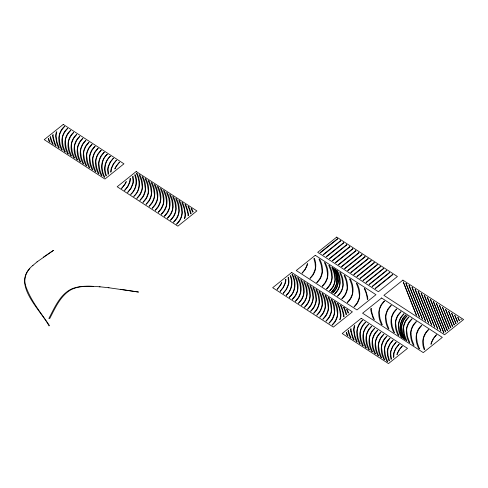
<?xml version="1.0" encoding="UTF-8"?>
<svg xmlns="http://www.w3.org/2000/svg" width="488" height="488" viewBox="0 0 488 488"><rect width="100%" height="100%" fill="white"/><g stroke="black" fill="none" stroke-linecap="round" stroke-linejoin="round"><path stroke-width="0.73" d="M29.853 268.553C25.614 272.993 23.668 279.478 25.529 285.425C30.421 300.364 40.864 312.655 49.453 325.557L49.02 325.905C40.443 309.514 10.126 283.351 33.001 265.344M64.514 126.49L61.439 130.418L59.756 134.182A44.609 24.424 24.3 0 0 59.182 138.122L60.091 144.234L62.244 150.09L61.415 149.548C57.529 142.106 57.596 132.175 64.422 126.435M67.57 128.478L64.495 132.4L62.812 136.17A44.609 24.424 24.3 0 0 62.244 140.105L63.153 146.217L65.307 152.073L64.471 151.53C60.591 144.094 60.652 134.163 67.484 128.417M70.626 130.461L67.558 134.389L65.868 138.153A44.609 24.424 24.3 0 0 65.3 142.093L66.209 148.2L68.363 154.055L67.527 153.519C63.647 146.077 63.708 136.146 70.54 130.406M73.688 132.443L70.614 136.372L68.924 140.141A44.609 24.424 24.3 0 0 68.357 144.076L69.266 150.188L71.419 156.044L70.583 155.501C66.703 148.065 66.764 138.128 73.597 132.388M76.744 134.432L73.67 138.354L71.986 142.124A44.609 24.424 24.3 0 0 71.413 146.058L72.322 152.171L74.475 158.027L73.645 157.484C69.76 150.048 69.827 140.117 76.653 134.371M79.8 136.414L76.726 140.343L75.042 144.106A44.609 24.424 24.3 0 0 74.475 148.047L75.384 154.159L77.537 160.015L76.701 159.472C72.822 152.036 72.883 142.099 79.715 136.359M82.856 138.403L79.788 142.325L78.098 146.095A44.609 24.424 24.3 0 0 77.531 150.029L78.44 156.142L80.593 161.998L79.757 161.455C75.878 154.019 75.939 144.088 82.771 138.342M85.918 140.385L82.844 144.314L81.154 148.077A44.609 24.424 24.3 0 0 80.587 152.018L81.496 158.13L83.649 163.986L82.814 163.443C78.934 156.001 78.995 146.071 85.827 140.331M88.975 142.374L85.9 146.296L84.217 150.066A44.609 24.424 24.3 0 0 83.643 154.001L84.552 160.113L86.705 165.969L85.876 165.426C81.99 157.99 82.057 148.053 88.883 142.313M92.031 144.357L88.956 148.285L87.273 152.049A44.609 24.424 24.3 0 0 86.705 155.989L87.614 162.095L89.768 167.951L88.932 167.408C85.052 159.972 85.113 150.042 91.945 144.296M95.087 146.339L92.018 150.267L90.329 154.031A44.609 24.424 24.3 0 0 89.761 157.972L90.67 164.084L92.824 169.94L91.988 169.397C88.108 161.961 88.169 152.024 95.001 146.284M98.149 148.328L95.075 152.25L93.385 156.02A44.609 24.424 24.3 0 0 92.818 159.954L93.727 166.066L95.88 171.922L95.044 171.379C91.164 163.944 91.226 154.013 98.058 148.267M101.205 150.31L98.131 154.238L96.447 158.002A44.609 24.424 24.3 0 0 95.874 161.943L96.783 168.055L98.942 173.911L98.106 173.368C94.221 165.932 94.288 155.995 101.114 150.255M104.261 152.299L101.187 156.221L99.503 159.991A44.609 24.424 24.3 0 0 98.936 163.925L99.845 170.037L101.998 175.894L101.162 175.351C97.283 167.915 97.344 157.984 104.176 152.238M136.866 198.274L139.94 194.346L141.63 190.582A44.609 24.424 24.3 0 0 142.197 186.642L141.288 180.536L139.135 174.68L139.971 175.216C143.85 182.658 143.789 192.589 136.957 198.329M139.928 200.257L142.996 196.335L144.686 192.565A44.609 24.424 24.3 0 0 145.253 188.63L144.344 182.518L142.191 176.662L143.027 177.205C146.906 184.641 146.845 194.572 140.013 200.318M142.984 202.245L146.058 198.317L147.742 194.553A44.609 24.424 24.3 0 0 148.309 190.613L147.4 184.501L145.247 178.645L146.083 179.188C149.962 186.623 149.901 196.56 143.069 202.3M146.04 204.228L149.114 200.306L150.798 196.536A44.609 24.424 24.3 0 0 151.371 192.601L150.463 186.489L148.309 180.633L149.139 181.176C153.025 188.612 152.958 198.543 146.132 204.289M149.096 206.217L152.171 202.288L153.86 198.524A44.609 24.424 24.3 0 0 154.428 194.584L153.519 188.472L151.365 182.616L152.201 183.159C156.081 190.594 156.02 200.531 149.188 206.271M152.158 208.199L155.227 204.271L156.916 200.507A44.609 24.424 24.3 0 0 157.484 196.566L156.575 190.46L154.422 184.604L155.257 185.147C159.137 192.583 159.076 202.514 152.244 208.26M155.214 210.182L158.289 206.259L159.972 202.489A44.609 24.424 24.3 0 0 160.54 198.555L159.631 192.443L157.478 186.587L158.313 187.13C162.193 194.566 162.132 204.502 155.3 210.243M158.271 212.17L161.345 208.242L163.029 204.478A44.609 24.424 24.3 0 0 163.602 200.537L162.693 194.425L160.54 188.569L161.369 189.112C165.255 196.554 165.194 206.485 158.362 212.225M161.327 214.153L164.401 210.23L166.091 206.461A44.609 24.424 24.3 0 0 166.658 202.526L165.749 196.414L163.596 190.558L164.432 191.101C168.311 198.537 168.25 208.468 161.418 214.214M164.389 216.141L167.457 212.213L169.147 208.449A44.609 24.424 24.3 0 0 169.714 204.509L168.805 198.396L166.652 192.54L167.488 193.083C171.367 200.519 171.306 210.456 164.474 216.196M167.445 218.124L170.519 214.201L172.203 210.432A44.609 24.424 24.3 0 0 172.77 206.497L171.861 200.385L169.708 194.529L170.544 195.072C174.429 202.508 174.362 212.439 167.53 218.185M170.501 220.112L173.576 216.184L175.259 212.414A44.609 24.424 24.3 0 0 175.833 208.48L174.924 202.368L172.77 196.511L173.6 197.054C177.486 204.49 177.425 214.427 170.593 220.167M173.557 222.095L176.632 218.166L178.321 214.403A44.609 24.424 24.3 0 0 178.889 210.462L177.98 204.356L175.826 198.5L176.662 199.037C180.542 206.479 180.481 216.41 173.649 222.15M176.619 224.077L179.688 220.155L181.377 216.385A44.609 24.424 24.3 0 0 181.945 212.451L181.036 206.339L178.882 200.483L179.718 201.025C183.598 208.461 183.537 218.392 176.705 224.138M292.361 299.223L295.435 295.295L297.119 291.531A44.609 24.424 24.3 0 0 297.692 287.591L296.777 281.478L294.624 275.622L295.46 276.165C299.345 283.607 299.278 293.538 292.452 299.278M295.417 301.206L298.491 297.284L300.181 293.514A44.609 24.424 24.3 0 0 300.748 289.579L299.839 283.467L297.686 277.611L298.522 278.154C302.401 285.59 302.34 295.521 295.508 301.267M316.767 282.589L319.841 278.66L321.531 274.897A44.609 24.424 24.3 0 0 322.098 270.956L321.189 264.85L319.036 258.994L319.872 259.531C323.751 266.973 323.69 276.903 316.858 282.644M298.473 303.194L301.547 299.266L303.237 295.502A44.609 24.424 24.3 0 0 303.804 291.562L302.896 285.45L300.742 279.594L301.578 280.136C305.457 287.572 305.397 297.509 298.565 303.249M301.535 305.177L304.61 301.249L306.293 297.485A44.609 24.424 24.3 0 0 306.861 293.55L305.952 287.438L303.798 281.582L304.634 282.125C308.514 289.561 308.453 299.492 301.621 305.238M322.269 286.163L325.344 282.235L327.033 278.471A44.609 24.424 24.3 0 0 327.6 274.531L326.692 268.418L324.538 262.562L325.374 263.105C329.254 270.541 329.193 280.478 322.361 286.218M304.591 307.166L307.666 303.237L309.349 299.467A44.609 24.424 24.3 0 0 309.923 295.533L309.008 289.421L306.854 283.565L307.69 284.108C311.576 291.543 311.509 301.48 304.683 307.22M307.647 309.148L310.722 305.22L312.411 301.456A44.609 24.424 24.3 0 0 312.979 297.515L312.07 291.409L309.917 285.553L310.752 286.09C314.632 293.532 314.571 303.463 307.739 309.203M326.551 288.939L329.626 285.016L331.315 281.247A44.609 24.424 24.3 0 0 331.883 277.312L330.974 271.2L328.82 265.344L329.656 265.887C333.536 273.323 333.475 283.254 326.643 289M310.704 311.13L313.778 307.208L315.468 303.438A44.609 24.424 24.3 0 0 316.035 299.504L315.126 293.392L312.973 287.536L313.808 288.079C317.688 295.514 317.627 305.445 310.795 311.191M329.607 290.927L332.682 286.999L334.371 283.235A44.609 24.424 24.3 0 0 334.939 279.295L334.03 273.182L331.877 267.326L332.712 267.869C336.592 275.305 336.531 285.242 329.699 290.982M331.444 292.117L334.518 288.188L336.208 284.425A44.609 24.424 24.3 0 0 336.775 280.484L335.866 274.378L333.713 268.522L334.548 269.059C338.428 276.501 338.367 286.432 331.535 292.172M313.766 313.119L316.84 309.191L318.524 305.427A44.609 24.424 24.3 0 0 319.091 301.486L318.182 295.374L316.029 289.518L316.865 290.061C320.744 297.497 320.683 307.434 313.851 313.174M332.67 292.91L335.744 288.988L337.428 285.218A44.609 24.424 24.3 0 0 337.995 281.283L337.086 275.171L334.933 269.315L335.768 269.858C339.648 277.294 339.587 287.225 332.755 292.971M334.506 294.099L337.574 290.177L339.264 286.407A44.609 24.424 24.3 0 0 339.831 282.473L338.922 276.361L336.769 270.505L337.605 271.047C341.484 278.483 341.423 288.414 334.591 294.16M316.822 315.102L319.896 311.179L321.58 307.409A44.609 24.424 24.3 0 0 322.153 303.475L321.238 297.363L319.085 291.507L319.921 292.05C323.806 299.486 323.739 309.416 316.913 315.163M337.562 296.088L340.636 292.159L342.32 288.396A44.609 24.424 24.3 0 0 342.887 284.455L341.978 278.343L339.825 272.487L340.661 273.03C344.54 280.472 344.479 290.403 337.647 296.143M319.878 317.09L322.952 313.162L324.642 309.398A44.609 24.424 24.3 0 0 325.209 305.457L324.3 299.345L322.147 293.489L322.983 294.032C326.862 301.468 326.801 311.405 319.969 317.145M322.934 319.073L326.008 315.144L327.698 311.381A44.609 24.424 24.3 0 0 328.265 307.44L327.356 301.334L325.203 295.478L326.039 296.015C329.918 303.457 329.858 313.387 323.025 319.134M341.844 298.863L344.912 294.941L346.602 291.171A44.609 24.424 24.3 0 0 347.169 287.237L346.26 281.125L344.107 275.269L344.943 275.811C348.822 283.247 348.761 293.178 341.929 298.924M325.996 321.055L329.071 317.133L330.754 313.363A44.609 24.424 24.3 0 0 331.321 309.429L330.413 303.316L328.259 297.46L329.095 298.003C332.975 305.439 332.914 315.376 326.082 321.116M347.346 302.438L350.421 298.516L352.104 294.746A44.609 24.424 24.3 0 0 352.671 290.811L351.763 284.699L349.609 278.843L350.445 279.386C354.325 286.822 354.264 296.753 347.432 302.499M329.052 323.044L332.127 319.115L333.81 315.352A44.609 24.424 24.3 0 0 334.384 311.411L333.469 305.299L331.315 299.443L332.151 299.986C336.037 307.428 335.97 317.359 329.144 323.099M332.108 325.026L335.183 321.104L336.873 317.334A44.609 24.424 24.3 0 0 337.44 313.4L336.531 307.287L334.378 301.431L335.213 301.974C339.093 309.41 339.032 319.341 332.2 325.087M354.075 306.806L357.143 302.883L358.832 299.113A44.609 24.424 24.3 0 0 359.4 295.179L358.491 289.067L356.338 283.211L357.173 283.754C361.053 291.19 360.992 301.12 354.16 306.867M362.48 320.372L359.406 324.294L357.716 328.064A44.609 24.424 24.3 0 0 357.149 331.999L358.058 338.111L360.211 343.967L359.375 343.424C355.496 335.988 355.557 326.057 362.389 320.311M365.536 322.355L362.462 326.283L360.778 330.047A44.609 24.424 24.3 0 0 360.205 333.987L361.114 340.099L363.267 345.955L362.438 345.412C358.552 337.977 358.613 328.04 365.445 322.3M384.477 301.108L381.402 305.037L379.719 308.8A44.609 24.424 24.3 0 0 379.152 312.741L380.06 318.853L382.214 324.709L381.378 324.166C377.498 316.73 377.56 306.793 384.391 301.053M368.592 324.343L365.518 328.265L363.835 332.035A44.609 24.424 24.3 0 0 363.267 335.97L364.176 342.082L366.329 347.938L365.494 347.395C361.608 339.959 361.675 330.028 368.507 324.282M371.649 326.326L368.58 330.254L366.891 334.018A44.609 24.424 24.3 0 0 366.323 337.958L367.232 344.07L369.385 349.926L368.55 349.384C364.67 341.942 364.731 332.011 371.563 326.271M391.205 305.476L388.131 309.404L386.447 313.168A44.609 24.424 24.3 0 0 385.874 317.108L386.783 323.221L388.942 329.077L388.106 328.534C384.221 321.092 384.288 311.161 391.114 305.421M374.711 328.314L371.636 332.236L369.947 336.006A44.609 24.424 24.3 0 0 369.379 339.941L370.288 346.053L372.442 351.909L371.606 351.366C367.726 343.93 367.787 333.999 374.619 328.253M396.707 309.05L393.633 312.979L391.949 316.743A44.609 24.424 24.3 0 0 391.382 320.677L392.291 326.789L394.444 332.645L393.609 332.102C389.729 324.666 389.79 314.736 396.622 308.989M377.767 330.297L374.692 334.225L373.009 337.989A44.609 24.424 24.3 0 0 372.435 341.929L373.344 348.035L375.498 353.891L374.668 353.355C370.782 345.913 370.843 335.982 377.675 330.236M380.823 332.279L377.749 336.208L376.065 339.977A44.609 24.424 24.3 0 0 375.498 343.912L376.407 350.024L378.56 355.88L377.724 355.337C373.845 347.901 373.906 337.964 380.738 332.224M400.99 311.826L397.915 315.754L396.232 319.524A44.609 24.424 24.3 0 0 395.658 323.459L396.567 329.571L398.726 335.427L397.891 334.884C394.005 327.448 394.072 317.511 400.898 311.771M383.879 334.268L380.811 338.19L379.121 341.96A44.609 24.424 24.3 0 0 378.554 345.894L379.463 352.007L381.616 357.863L380.78 357.32C376.901 349.884 376.962 339.953 383.794 334.207M404.046 313.815L400.971 317.743L399.288 321.507A44.609 24.424 24.3 0 0 398.72 325.441L399.629 331.553L401.783 337.409L400.947 336.866C397.067 329.43 397.128 319.5 403.96 313.754M386.941 336.25L383.867 340.179L382.177 343.942A44.609 24.424 24.3 0 0 381.61 347.883L382.519 353.995L384.672 359.851L383.836 359.308C379.957 351.872 380.018 341.935 386.85 336.195M405.882 315.004L402.807 318.932L401.124 322.696A44.609 24.424 24.3 0 0 400.55 326.637L401.465 332.749L403.619 338.605L402.783 338.062C398.897 330.62 398.964 320.689 405.79 314.949M407.108 315.797L404.034 319.725L402.344 323.489A44.609 24.424 24.3 0 0 401.776 327.43L402.685 333.542L404.839 339.398L404.003 338.855C400.123 331.419 400.184 321.482 407.016 315.742M389.997 338.239L386.923 342.161L385.239 345.931A44.609 24.424 24.3 0 0 384.666 349.865L385.575 355.978L387.728 361.834L386.899 361.291C383.013 353.855 383.08 343.924 389.906 338.178M408.938 316.993L405.863 320.915L404.18 324.685A44.609 24.424 24.3 0 0 403.613 328.619L404.522 334.731L406.675 340.587L405.839 340.045C401.959 332.609 402.02 322.678 408.852 316.932M412 318.975L408.926 322.904L407.236 326.667A44.609 24.424 24.3 0 0 406.669 330.608L407.578 336.714L409.731 342.57L408.895 342.033C405.016 334.591 405.077 324.66 411.909 318.92M416.276 321.757L413.202 325.679L411.518 329.449A44.609 24.424 24.3 0 0 410.951 333.383M421.785 325.325L418.71 329.254L417.02 333.017A44.609 24.424 24.3 0 0 416.453 336.958L417.362 343.07L419.515 348.926L418.68 348.383C414.8 340.947 414.861 331.01 421.693 325.27M107.317 154.281C100.754 160.046 100.943 169.757 104.688 177.028L104.267 177.37C100.308 169.946 100.4 159.972 107.232 154.226M133.81 196.292C140.379 190.521 140.184 180.816 136.445 173.539L136.866 173.203M289.305 297.235C295.874 291.47 295.679 281.759 291.934 274.488L292.355 274.152M393.053 340.221L390.217 343.778L388.186 348.31A44.524 24.376 24.3 0 0 387.728 351.879L388.125 355.856L389.479 360.571L389.027 360.925L387.655 356.124L387.265 352.074A44.554 24.394 24.3 0 1 387.777 348.45L389.942 343.82L392.968 340.166M110.379 156.264C105.018 161.119 103.737 169.055 106.451 175.613L106.006 175.979C103.163 169.226 104.688 161.077 110.288 156.209M130.754 194.303C136.109 189.454 137.396 181.512 134.676 174.954L135.127 174.594C137.97 181.341 136.439 189.49 130.839 194.364M286.243 295.252C291.604 290.403 292.885 282.461 290.171 275.903L290.616 275.543C293.459 282.29 291.934 290.439 286.334 295.307M310.039 278.221L312.82 274.762L314.851 270.352A44.567 24.4 24.3 0 0 315.364 266.906L315.065 263.093L313.882 258.628L314.333 258.268C317.255 265.069 315.815 273.353 310.13 278.282M428.507 329.693L425.731 333.151L423.7 337.562A44.567 24.4 24.3 0 0 423.188 341.008L423.486 344.827L424.67 349.286L424.218 349.646C421.29 342.844 422.736 334.567 428.421 329.638M113.436 158.252L110.404 162.107L108.47 166.737A44.445 24.339 24.3 0 0 108.11 169.647L108.525 173.96L108.068 174.32L107.653 169.903A44.463 24.345 24.3 0 1 108.043 166.92L110.105 162.175L113.344 158.191M127.697 192.321L130.723 188.466L132.657 183.836A44.445 24.339 24.3 0 0 133.017 180.926L132.608 176.613L133.059 176.247L133.48 180.67A44.463 24.345 24.3 0 1 133.09 183.647L131.022 188.392L127.783 192.376M283.186 293.27L286.218 289.414L288.152 284.785A44.445 24.339 24.3 0 0 288.512 281.875L288.103 277.562L288.554 277.196L288.969 281.619A44.463 24.345 24.3 0 1 288.579 284.596L286.517 289.341L283.278 293.325M396.11 342.21L392.956 346.273L391.272 350.177A44.615 24.43 24.3 0 0 390.784 354.288L391.443 358.997L390.992 359.357L390.321 354.544A44.524 24.382 24.3 0 1 390.613 351.36L392.651 346.34L396.024 342.149M399.172 344.192L396.03 348.225L394.347 352.104A44.64 24.443 24.3 0 0 393.84 356.179L393.871 357.051L393.413 357.417L393.383 356.521A44.664 24.455 24.3 0 1 393.92 352.318L395.713 348.322L399.08 344.131M116.492 160.235L113.57 163.919L111.673 168.153A44.603 24.424 24.3 0 0 111.166 171.843L110.703 172.215A44.628 24.437 24.3 0 1 111.233 168.397L113.259 164.017L116.406 160.18M124.635 190.332L127.557 186.654L129.46 182.421A44.603 24.424 24.3 0 0 129.967 178.724L130.424 178.358A44.628 24.437 24.3 0 1 129.899 182.176L127.874 186.556L124.727 190.393M280.13 291.281L283.052 287.597L284.955 283.363A44.603 24.424 24.3 0 0 285.456 279.673L285.919 279.307A44.628 24.437 24.3 0 1 285.389 283.119L283.363 287.505L280.222 291.342M133.901 196.347C140.727 190.607 140.794 180.67 136.908 173.234M302.09 273.06L304.89 269.577L306.568 266.247A45.945 25.156 24.3 0 0 307.178 263.996L307.647 263.624A45.482 24.906 24.3 0 1 307.208 265.387L305.214 269.449L302.182 273.115M289.39 297.296C296.222 291.549 296.283 281.619 292.404 274.183M416.191 321.696C409.359 327.442 409.298 337.373 413.177 344.809L414.013 345.351L411.86 339.495L410.951 333.383M436.461 334.853L433.661 338.343L431.984 341.673A45.945 25.156 24.3 0 0 431.374 343.918L430.904 344.296A45.482 24.906 24.3 0 1 431.343 342.527L433.338 338.465L436.37 334.798M402.228 346.175L399.678 349.298L398.037 352.269A47.537 26.029 24.3 0 0 397.36 354.257L396.884 354.636A46.927 25.699 24.3 0 1 397.385 353.068L399.355 349.42L402.136 346.12M119.548 162.223L117.773 164.279A58.944 32.275 24.3 0 0 115.235 168.561M121.579 188.35L123.36 186.288A58.944 32.275 24.3 0 0 125.898 182.012L126.362 181.609A53.753 29.433 24.3 0 1 125.117 184.086L121.671 188.405M277.074 289.299L278.849 287.237A58.944 32.275 24.3 0 0 281.387 282.961L281.857 282.558A53.753 29.433 24.3 0 1 280.612 285.029L277.16 289.353M119.462 162.162L116.01 166.487A53.753 29.433 24.3 0 0 114.765 168.958L115.253 168.567M32.568 265.692L37.448 261.556M50.551 136.811L50.093 137.177A72.974 39.961 24.3 0 0 52.265 143.594L53.076 144.131M190.582 213.756L191.034 213.396M348.06 331.053L348.511 330.693M37.015 261.904L53.527 250.332L43.438 257.146M93.159 286.377C85.205 286.127 76.683 286.255 69.662 290.506C59.804 297.027 55.016 308.495 49.715 318.572L48.867 318.475C54.644 307.623 59.878 294.502 71.693 288.896C80.66 285.187 90.646 286.157 100.071 286.828M99.229 286.731L109.001 287.761M108.159 287.664L138.519 292.05L120.255 289.268M343.546 307.385L344.382 307.928M350.787 331.267L352.623 337.879L353.263 339.459L354.099 339.996L352.232 335.103L351.177 330.443A47.604 26.065 24.3 0 1 351.043 328.668L350.579 329.04A48.19 26.389 24.3 0 0 350.787 331.267M344.357 307.928A72.974 39.961 24.3 0 1 346.553 314.351L346.071 314.705A75.524 41.358 24.3 0 0 343.515 307.385M348.035 331.053A72.974 39.961 24.3 0 0 350.231 337.476L351.037 338.013A75.524 41.358 24.3 0 1 348.475 330.687M53.113 144.137A75.524 41.358 24.3 0 1 50.508 136.805M191.064 213.402A72.974 39.961 24.3 0 0 188.868 206.979L188.057 206.436A75.524 41.358 24.3 0 1 190.619 213.768M56.34 132.175L56.114 132.956A44.64 24.443 24.3 0 0 55.669 137.055L56.98 143.905L58.353 147.559L59.188 148.102L56.931 141.862L56.132 136.006A44.536 24.388 24.3 0 1 56.584 132.608L56.822 131.791L56.34 132.175M185.013 217.611L184.311 218.776L184.549 217.959A44.536 24.388 24.3 0 0 185.001 214.567L184.202 208.711L181.939 202.465L182.774 203.008L184.153 206.668L185.458 213.512A44.64 24.443 24.3 0 1 185.013 217.611M340.508 318.56L339.8 319.725L340.038 318.908A44.536 24.388 24.3 0 0 340.496 315.516L339.691 309.66L337.434 303.414L338.269 303.957L339.642 307.617L340.953 314.461A44.64 24.443 24.3 0 1 340.508 318.56M354.306 326.057L354.081 326.838A44.64 24.443 24.3 0 0 353.635 330.937L354.947 337.781L356.319 341.441L357.155 341.984L354.898 335.744L354.093 329.882A44.536 24.388 24.3 0 1 354.55 326.49L354.782 325.673L354.306 326.057M63.257 124.422L44.237 139.647L104.932 179.053L123.952 163.822L63.257 124.422M48.538 138.421C47.775 139.348 48.989 141.544 50.014 142.148L48.538 138.421M53.076 134.792L52.612 135.158A48.19 26.389 24.3 0 0 52.82 137.39L54.662 143.997L55.297 145.577L56.132 146.119L54.266 141.227L53.21 136.561A47.604 26.065 24.3 0 1 53.076 134.792M136.201 171.52L117.181 186.745L177.876 226.151L196.89 210.92L136.201 171.52M188.514 215.409L188.057 215.781A47.604 26.065 24.3 0 0 187.917 214.006L186.867 209.346L185.001 204.454L185.83 204.997L186.471 206.576L188.313 213.183A48.19 26.389 24.3 0 1 188.514 215.415M193.041 211.786L192.595 212.146L191.113 208.425L191.949 208.968L193.041 211.786M291.69 272.469L272.676 287.694L333.365 327.094L352.385 311.869L291.69 272.469M336.72 237.107L317.7 252.333L378.389 291.739L397.409 276.513L336.72 237.107M315.272 255.297L296.253 270.523L356.948 309.929L375.967 294.697L315.272 255.297M337.379 238.791L320.091 252.638L320.396 252.833L337.69 238.992L337.379 238.791M340.441 240.779L323.147 254.62L323.452 254.821L340.746 240.974L340.441 240.779M343.497 242.762L326.204 256.609L326.515 256.804L343.802 242.963L343.497 242.762M346.553 244.75L329.266 258.591L329.571 258.793L346.858 244.946L346.553 244.75M349.609 246.733L332.322 260.574L332.627 260.775L349.92 246.934L349.609 246.733M352.671 248.715L335.378 262.562L335.683 262.757L352.976 248.917L352.671 248.715M355.728 250.704L338.44 264.545L338.745 264.746L356.033 250.899L355.728 250.704M358.784 252.686L341.496 266.533L341.801 266.729L359.089 252.888L358.784 252.686M361.84 254.675L344.552 268.516L344.857 268.717L362.151 254.87L361.84 254.675M364.902 256.657L347.608 270.498L347.913 270.7L365.207 256.859L364.902 256.657M367.958 258.64L350.671 272.487L350.976 272.682L368.263 258.841L367.958 258.64M371.014 260.629L353.727 274.469L354.032 274.671L371.319 260.824L371.014 260.629M374.07 262.611L356.783 276.458L357.088 276.653L374.381 262.812L374.07 262.611M377.132 264.6L359.839 278.441L360.144 278.642L377.438 264.795L377.132 264.6M380.189 266.582L362.901 280.429L363.206 280.624L380.494 266.784L380.189 266.582M383.245 268.571L365.957 282.412L366.262 282.613L383.55 268.766L383.245 268.571M386.301 270.553L369.013 284.394L369.318 284.596L386.612 270.755L386.301 270.553M389.363 272.536L372.07 286.383L372.375 286.578L389.668 272.737L389.363 272.536M392.419 274.524L375.132 288.365L375.437 288.567L392.724 274.72L392.419 274.524M344.01 316.358L343.546 316.73A47.604 26.065 24.3 0 0 343.412 314.955L342.356 310.295L340.49 305.403L341.325 305.945L341.966 307.525L343.802 314.132A48.19 26.389 24.3 0 1 344.01 316.358M348.536 312.735L348.084 313.095L346.608 309.374L347.444 309.911L348.536 312.735M367.793 299.028L367.336 299.394A48.196 26.389 24.3 0 0 367.171 297.668L366.11 293.117L364.286 288.371L365.445 289.689L367.464 296.283A49.526 27.121 24.3 0 1 367.793 299.028M402.905 280.13L383.885 295.356L444.58 334.756L463.6 319.53L402.905 280.13M381.604 297.991L362.584 313.217L423.273 352.617L442.293 337.391L381.604 297.991M403.314 282.021L416.398 315.205L403.314 282.021M371.215 308.52L370.758 308.886A49.526 27.121 24.3 0 0 371.087 311.631L373.106 318.225L374.265 319.548L372.442 314.797L371.374 310.252A48.196 26.389 24.3 0 1 371.215 308.52M361.224 318.304L342.204 333.53L388.485 363.578L407.504 348.353L361.224 318.304M346.504 332.304C345.742 333.231 346.956 335.427 347.981 336.031L346.504 332.304M445.648 331.688L445.404 331.883L433.35 301.322L445.648 331.688M447.374 330.303L447.13 330.498L436.406 303.304L447.374 330.303M449.106 328.918L448.856 329.113L439.462 305.293L449.106 328.918M450.833 327.533L450.589 327.735L442.525 307.275L450.833 327.533M452.559 326.149L452.315 326.35L445.581 309.264L452.559 326.149M454.291 324.77L454.047 324.965L448.637 311.246L454.291 324.77M456.018 323.385L455.774 323.581L451.693 313.235L456.018 323.385M457.75 322.001L457.506 322.196L454.755 315.217L457.75 322.001M459.476 320.616L459.232 320.811L457.811 317.2L459.476 320.616M461.209 319.231L460.867 319.189L461.209 319.231M406.168 283.498L405.833 283.455L419.454 317.194L406.168 283.498M409.225 285.486L408.889 285.443L422.51 319.176L409.225 285.486M412.287 287.469L411.945 287.426L425.573 321.165L412.287 287.469M415.343 289.451L415.001 289.408L428.629 323.147L415.343 289.451M418.399 291.44L418.063 291.397L431.685 325.136L418.399 291.44M421.455 293.422L421.12 293.38L434.741 327.119L421.455 293.422M424.517 295.411L424.176 295.368L437.803 329.101L424.517 295.411M427.573 297.393L427.232 297.351L440.859 331.09L427.573 297.393M430.63 299.382L430.294 299.339L443.915 333.072L430.63 299.382"/></g></svg>
